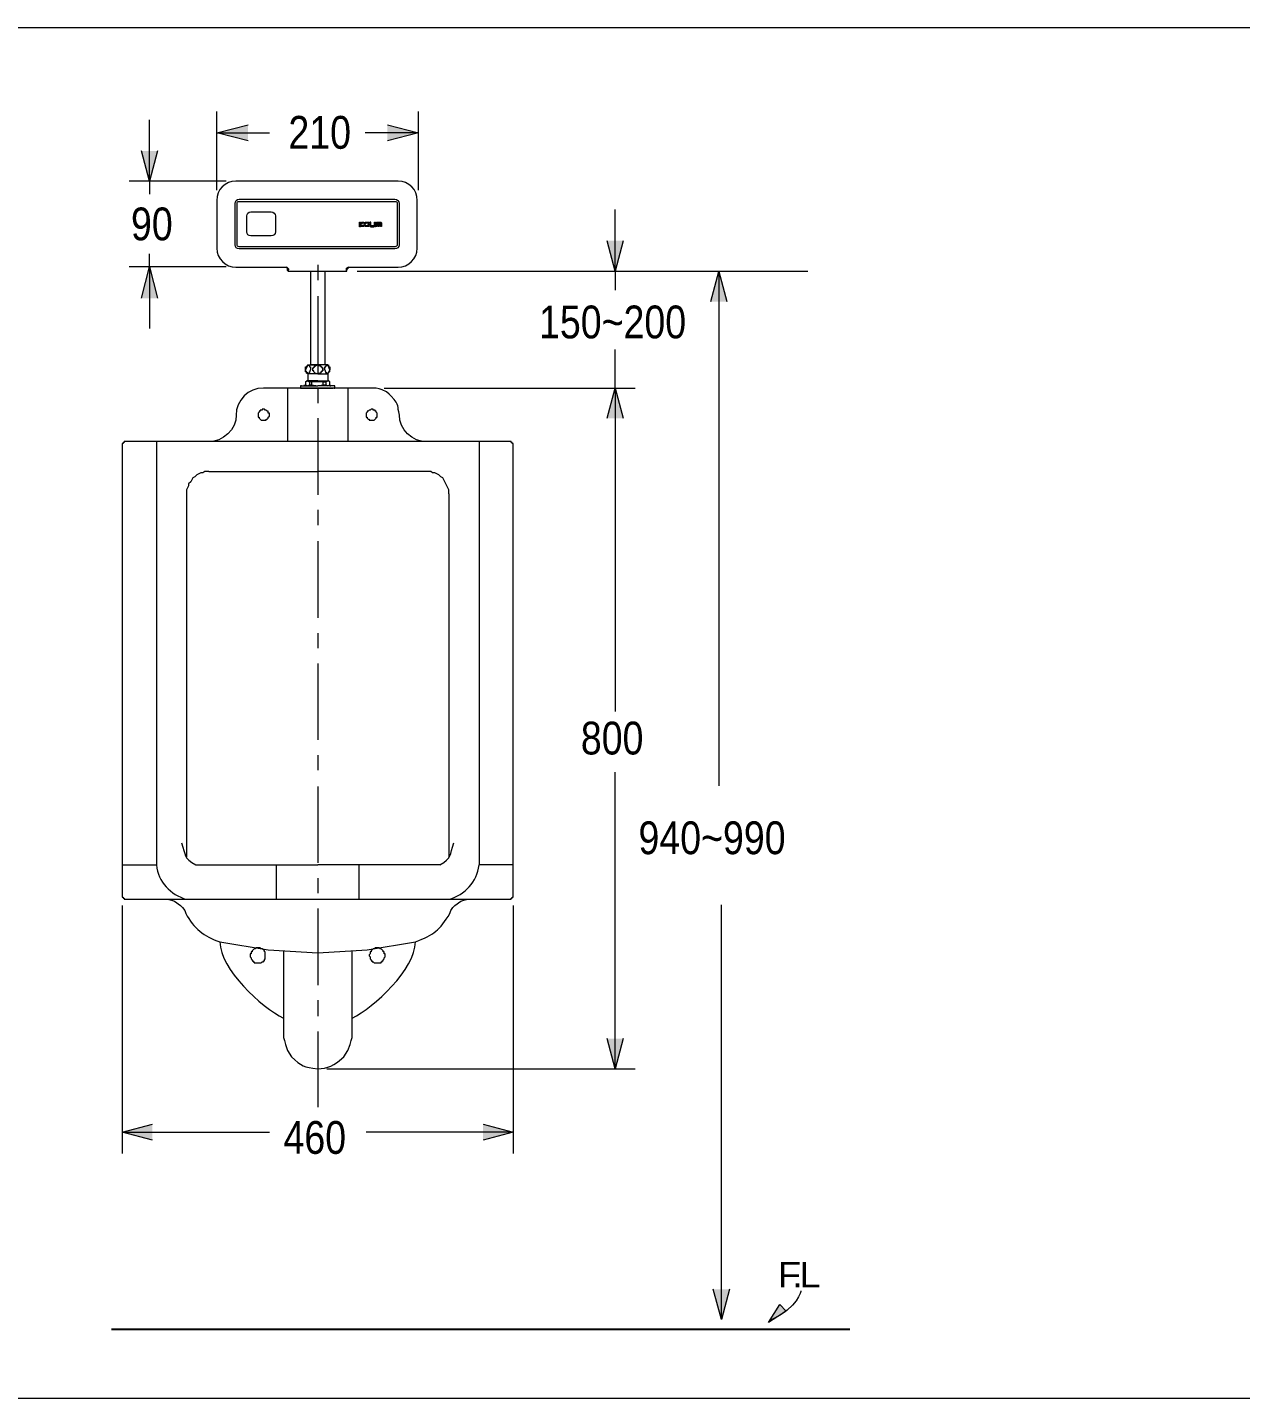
# Model space of a CAD drawing. Header units: millimetres. Extents: x 3440 to 4034, y 651 to 1071.
# Drawn here: x 3640.4 to 3750.7, y 777.8 to 902.4 of the extents above; entities that cross this region are included whole.
import ezdxf

# ---------------------------------------------------------------- set-up
doc = ezdxf.new("R2010")
doc.units = ezdxf.units.MM
doc.header["$LTSCALE"] = 0.1
doc.layers.add('DIM', color=3, linetype='Continuous')
doc.layers.add('Layer 1', color=7, linetype='Continuous')
doc.styles.get("Standard").update_dxf_attribs({"font": 'arial_0.ttf'})

msp = doc.modelspace()

# ---------------------------------------------------------------- hatches: boundary and pattern name
at = {"layer": 'DIM'}
h = msp.add_hatch(color=256, dxfattribs=at)
h.dxf.hatch_style = 2
h.paths.add_polyline_path([(3660.47, 892.07), (3657.63, 892.8), (3660.47, 893.53)])
h = msp.add_hatch(color=256, dxfattribs=at)
h.dxf.hatch_style = 2
h.paths.add_polyline_path([(3673.12, 893.53), (3675.96, 892.8), (3673.12, 892.07)])
h = msp.add_hatch(color=256, dxfattribs=at)
h.dxf.hatch_style = 2
h.paths.add_polyline_path([(3652.22, 891.15), (3651.49, 888.4), (3650.76, 891.15)])
h.paths.add_polyline_path([(3650.76, 877.77), (3651.49, 880.61), (3652.22, 877.77)])
h = msp.add_hatch(color=256, dxfattribs=at)
h.dxf.hatch_style = 2
h.paths.add_polyline_path([(3694.56, 882.99), (3693.83, 880.24), (3693.1, 882.99)])
h = msp.add_hatch(color=256, dxfattribs=at)
h.dxf.hatch_style = 2
h.paths.add_polyline_path([(3702.51, 877.46), (3703.25, 880.21), (3703.98, 877.46)])
h = msp.add_hatch(color=256, dxfattribs=at)
h.dxf.hatch_style = 2
h.paths.add_polyline_path([(3693.1, 866.86), (3693.83, 869.61), (3694.56, 866.86)])
h = msp.add_hatch(color=256, dxfattribs=at)
h.dxf.hatch_style = 2
h.paths.add_polyline_path([(3694.56, 810.5), (3693.83, 807.75), (3693.1, 810.5)])
h = msp.add_hatch(color=256, dxfattribs=at)
h.dxf.hatch_style = 2
h.paths.add_polyline_path([(3651.77, 801.25), (3649.01, 801.98), (3651.77, 802.71)])
h.paths.add_polyline_path([(3681.82, 802.71), (3684.57, 801.98), (3681.82, 801.25)])
h = msp.add_hatch(color=256, dxfattribs=at)
h.dxf.hatch_style = 2
h.paths.add_polyline_path([(3704.21, 787.72), (3703.48, 784.98), (3702.75, 787.72)])
h = msp.add_hatch(color=256, dxfattribs=at)
h.dxf.hatch_style = 2
h.paths.add_polyline_path([(3707.76, 784.7), (3708.8, 786.32), (3709.38, 785.74)])

# ---------------------------------------------------------------- linework, layer by layer
at = {"layer": 'DIM', "lineweight": 9}
for p, q in [((3657.63, 887.58), (3657.63, 894.72)), ((3675.96, 887.58), (3675.96, 894.72)), ((3651.49, 891.15), (3651.49, 893.99)), ((3657.63, 892.8), (3660.47, 893.53)), ((3673.12, 893.53), (3675.96, 892.8)), ((3657.63, 892.8), (3660.47, 892.8)), ((3660.47, 892.07), (3657.63, 892.8)), ((3660.47, 892.8), (3662.4, 892.8)), ((3673.12, 892.8), (3671.1, 892.8)), ((3675.96, 892.8), (3673.12, 892.8)), ((3675.96, 892.8), (3673.12, 892.07)), ((3651.49, 888.4), (3650.76, 891.15)), ((3651.49, 888.4), (3651.49, 891.15)), ((3652.22, 891.15), (3651.49, 888.4)), ((3658.46, 888.4), (3649.66, 888.4)), ((3651.49, 888.4), (3651.49, 887.21)), ((3693.83, 882.99), (3693.83, 885.83)), ((3693.83, 880.24), (3693.1, 882.99)), ((3693.83, 880.24), (3693.83, 882.99)), ((3694.56, 882.99), (3693.83, 880.24)), ((3651.49, 880.61), (3651.49, 881.8)), ((3658.46, 880.61), (3649.66, 880.61)), ((3650.76, 877.77), (3651.49, 880.61)), ((3651.49, 880.61), (3651.49, 877.77)), ((3651.49, 880.61), (3652.22, 877.77)), ((3670.37, 880.24), (3711.35, 880.24)), ((3693.83, 880.24), (3693.83, 878.5)), ((3702.51, 877.46), (3703.25, 880.21)), ((3702.51, 877.46), (3703.25, 880.21)), ((3703.25, 880.21), (3703.25, 877.46)), ((3703.25, 880.21), (3703.98, 877.46)), ((3703.25, 880.21), (3703.25, 877.46)), ((3703.25, 880.21), (3703.98, 877.46)), ((3651.49, 877.77), (3651.49, 875.02)), ((3703.25, 877.46), (3703.25, 833.45)), ((3703.25, 877.46), (3703.25, 874.62)), ((3693.83, 869.61), (3693.83, 873.1)), ((3672.84, 869.61), (3695.66, 869.61)), ((3673.76, 869.61), (3695.66, 869.61)), ((3693.1, 866.86), (3693.83, 869.61)), ((3693.1, 866.86), (3693.83, 869.61)), ((3693.83, 869.61), (3693.83, 866.86)), ((3693.83, 869.61), (3694.56, 866.86)), ((3693.83, 869.61), (3693.83, 866.86)), ((3693.83, 869.61), (3694.56, 866.86)), ((3693.83, 866.86), (3693.83, 840.2)), ((3693.83, 866.86), (3693.83, 864.02)), ((3693.83, 810.5), (3693.83, 834.7)), ((3649.01, 822.6), (3649.01, 800.06)), ((3684.57, 822.6), (3684.57, 800.06)), ((3703.48, 787.72), (3703.48, 822.64)), ((3693.83, 807.75), (3693.1, 810.5)), ((3693.83, 807.75), (3693.83, 810.5)), ((3694.56, 810.5), (3693.83, 807.75)), ((3667.62, 807.75), (3695.66, 807.75)), ((3649.01, 801.98), (3651.77, 802.71)), ((3681.82, 802.71), (3684.57, 801.98)), ((3649.01, 801.98), (3651.77, 801.98)), ((3651.77, 801.25), (3649.01, 801.98)), ((3651.77, 801.98), (3662.4, 801.98)), ((3681.82, 801.98), (3671.19, 801.98)), ((3684.57, 801.98), (3681.82, 801.98)), ((3684.57, 801.98), (3681.82, 801.25)), ((3703.48, 784.98), (3702.75, 787.72)), ((3703.48, 784.98), (3703.48, 787.72)), ((3704.21, 787.72), (3703.48, 784.98))]:
    msp.add_line(p, q, dxfattribs=at)
at = {"layer": 'DIM', "lineweight": 0}
for p, q in [((3707.76, 784.7), (3708.8, 786.32)), ((3708.8, 786.32), (3709.38, 785.74))]:
    msp.add_line(p, q, dxfattribs=at)
at = {"layer": 'DIM', "lineweight": 13}
msp.add_open_spline([(3710.71, 787.58), (3710.71, 787.58), (3710.47, 786.04), (3708, 784.93)], degree=3, dxfattribs=at)
at = {"layer": 'Layer 1', "lineweight": 9}
for p, q in [((3664.14, 880.43), (3663.95, 880.61)), ((3664.14, 880.43), (3664.14, 880.34)), ((3664.14, 880.24), (3664.14, 880.34)), ((3666.15, 880.24), (3667.44, 880.24)), ((3666.15, 880.24), (3666.15, 871.72)), ((3667.44, 880.24), (3667.44, 871.72)), ((3669.36, 880.24), (3669.45, 880.24)), ((3669.54, 880.43), (3669.45, 880.43)), ((3669.45, 880.43), (3669.45, 880.34)), ((3669.45, 880.24), (3669.45, 880.34)), ((3669.63, 880.61), (3669.54, 880.52)), ((3669.54, 880.52), (3669.54, 880.43)), ((3665.88, 871.72), (3665.69, 871.26)), ((3665.69, 871.45), (3665.69, 871.54)), ((3665.69, 871.54), (3665.79, 871.54)), ((3665.69, 871.45), (3665.69, 871.54)), ((3665.69, 871.26), (3665.69, 871.45)), ((3665.79, 870.9), (3665.69, 871.26)), ((3665.69, 871.17), (3665.69, 871.26)), ((3665.69, 871.08), (3665.69, 871.17)), ((3665.79, 871.08), (3665.69, 871.08)), ((3665.79, 871.54), (3665.79, 871.63)), ((3665.79, 871.63), (3665.88, 871.63)), ((3665.79, 870.99), (3665.79, 871.08)), ((3665.88, 870.99), (3665.79, 870.99)), ((3665.88, 871.72), (3666.79, 871.72)), ((3665.88, 871.63), (3665.88, 871.72)), ((3665.88, 871.72), (3665.97, 871.72)), ((3665.88, 870.9), (3665.88, 870.99)), ((3665.97, 871.72), (3665.97, 871.63)), ((3666.06, 871.63), (3665.97, 871.63)), ((3665.97, 870.99), (3666.06, 870.99)), ((3665.97, 870.99), (3665.97, 870.9)), ((3666.06, 871.63), (3666.06, 871.72)), ((3666.06, 871.63), (3666.06, 871.54)), ((3666.06, 871.54), (3666.15, 871.54)), ((3666.06, 870.99), (3666.15, 871.26)), ((3666.06, 870.99), (3666.06, 871.08)), ((3667.44, 871.72), (3666.15, 871.72)), ((3666.15, 871.54), (3666.15, 871.45)), ((3666.15, 871.45), (3666.15, 871.26)), ((3666.34, 871.26), (3666.34, 871.45)), ((3666.34, 871.45), (3666.43, 871.45)), ((3666.34, 871.26), (3666.34, 871.35)), ((3666.34, 871.17), (3666.34, 871.26)), ((3666.43, 871.17), (3666.34, 871.17)), ((3666.43, 871.45), (3666.43, 871.54)), ((3666.43, 871.54), (3666.52, 871.54)), ((3666.43, 871.08), (3666.43, 871.17)), ((3666.52, 870.99), (3666.43, 871.08)), ((3666.52, 871.54), (3666.52, 871.63)), ((3666.52, 871.63), (3666.61, 871.63)), ((3666.52, 870.99), (3666.79, 870.9)), ((3666.61, 871.63), (3666.61, 871.72)), ((3666.79, 871.72), (3666.61, 871.63)), ((3667.71, 871.72), (3666.79, 871.72)), ((3666.79, 871.72), (3666.89, 871.63)), ((3667.07, 870.99), (3666.79, 870.9)), ((3666.98, 871.63), (3666.89, 871.63)), ((3666.98, 871.63), (3667.07, 871.63)), ((3667.07, 871.63), (3667.07, 871.54)), ((3667.07, 871.54), (3667.16, 871.54)), ((3667.16, 871.08), (3667.07, 871.08)), ((3667.07, 871.08), (3667.07, 870.99)), ((3667.16, 871.54), (3667.16, 871.45)), ((3667.16, 871.45), (3667.25, 871.45)), ((3667.25, 871.17), (3667.16, 871.17)), ((3667.16, 871.17), (3667.16, 871.08)), ((3667.25, 871.45), (3667.25, 871.26)), ((3667.25, 871.26), (3667.25, 871.35)), ((3667.25, 871.26), (3667.25, 871.17)), ((3667.44, 871.45), (3667.44, 871.54)), ((3667.44, 871.54), (3667.53, 871.54)), ((3667.44, 871.45), (3667.44, 871.54)), ((3667.44, 871.26), (3667.44, 871.45)), ((3667.44, 871.26), (3667.53, 870.99)), ((3667.53, 871.54), (3667.53, 871.63)), ((3667.62, 871.63), (3667.53, 871.63)), ((3667.62, 870.99), (3667.53, 870.99)), ((3667.62, 871.63), (3667.62, 871.72)), ((3667.62, 871.72), (3667.71, 871.72)), ((3667.62, 870.9), (3667.62, 870.99)), ((3667.89, 871.26), (3667.71, 871.72)), ((3667.71, 871.72), (3667.71, 871.63)), ((3667.8, 871.63), (3667.71, 871.63)), ((3667.71, 870.9), (3667.89, 871.26)), ((3667.8, 870.99), (3667.71, 870.99)), ((3667.71, 870.99), (3667.71, 870.9)), ((3667.8, 871.63), (3667.8, 871.72)), ((3667.8, 871.54), (3667.8, 871.63)), ((3667.8, 871.54), (3667.89, 871.54)), ((3667.8, 870.99), (3667.8, 871.08)), ((3667.89, 871.08), (3667.8, 871.08)), ((3667.89, 871.45), (3667.89, 871.54)), ((3667.89, 871.54), (3667.89, 871.26)), ((3667.89, 871.17), (3667.89, 871.26)), ((3667.89, 871.08), (3667.89, 871.26)), ((3665.33, 869.8), (3665.24, 869.8)), ((3665.24, 869.8), (3665.24, 869.7)), ((3665.24, 869.7), (3665.24, 869.61)), ((3665.33, 869.8), (3665.6, 869.8)), ((3665.6, 869.8), (3665.6, 869.89)), ((3665.6, 869.8), (3666.79, 869.8)), ((3665.6, 869.8), (3665.69, 869.8)), ((3665.69, 870.16), (3665.79, 870.26)), ((3665.69, 870.16), (3665.69, 869.89)), ((3665.69, 869.89), (3665.88, 869.8)), ((3665.69, 869.8), (3665.69, 869.89)), ((3666.79, 870.26), (3665.79, 870.26)), ((3665.79, 870.26), (3666.06, 870.16)), ((3666.15, 870.9), (3665.88, 870.9)), ((3665.88, 870.9), (3665.88, 870.26)), ((3665.97, 870.9), (3665.88, 870.9)), ((3665.88, 869.8), (3666.06, 869.89)), ((3666.79, 870.16), (3666.06, 870.16)), ((3666.06, 870.16), (3666.06, 869.98)), ((3666.06, 869.98), (3666.06, 869.89)), ((3666.06, 869.89), (3666.24, 869.89)), ((3666.79, 870.9), (3666.15, 870.9)), ((3666.24, 870.16), (3666.24, 869.98)), ((3666.24, 869.98), (3666.24, 869.89)), ((3666.24, 869.89), (3666.79, 869.8)), ((3666.79, 870.9), (3667.44, 870.9)), ((3666.79, 870.26), (3667.8, 870.26)), ((3667.25, 870.16), (3666.79, 870.16)), ((3666.79, 869.8), (3667.25, 869.89)), ((3667.99, 869.8), (3666.79, 869.8)), ((3667.25, 870.16), (3667.25, 869.98)), ((3667.25, 870.16), (3667.53, 870.16)), ((3667.25, 869.98), (3667.25, 869.89)), ((3667.25, 869.89), (3667.53, 869.89)), ((3667.44, 870.9), (3667.71, 870.9)), ((3667.8, 870.26), (3667.53, 870.16)), ((3667.53, 870.16), (3667.53, 869.98)), ((3667.53, 869.98), (3667.53, 869.89)), ((3667.53, 869.89), (3667.71, 869.8)), ((3667.71, 870.9), (3667.62, 870.9)), ((3667.71, 870.9), (3667.71, 870.26)), ((3667.71, 869.8), (3667.89, 869.89)), ((3667.89, 870.16), (3667.8, 870.26)), ((3667.89, 869.89), (3667.89, 870.16)), ((3667.89, 869.89), (3667.89, 869.8)), ((3667.89, 869.8), (3667.99, 869.8)), ((3668.26, 869.8), (3667.99, 869.8)), ((3668.35, 869.8), (3668.26, 869.8)), ((3668.35, 869.61), (3668.35, 869.8)), ((3664.05, 869.61), (3664.05, 864.76)), ((3665.24, 869.61), (3665.33, 869.61)), ((3665.33, 869.61), (3666.79, 869.61)), ((3665.42, 869.61), (3668.17, 869.61)), ((3668.26, 869.61), (3666.79, 869.61)), ((3668.26, 869.61), (3668.35, 869.61)), ((3669.54, 869.61), (3669.54, 864.76)), ((3661.48, 867.41), (3661.39, 867.32)), ((3661.39, 867.32), (3661.39, 866.96)), ((3661.57, 867.51), (3661.48, 867.51)), ((3661.48, 867.51), (3661.48, 867.41)), ((3661.75, 867.6), (3661.57, 867.6)), ((3661.57, 867.6), (3661.57, 867.51)), ((3661.94, 867.69), (3661.75, 867.69)), ((3661.75, 867.69), (3661.75, 867.6)), ((3662.03, 867.6), (3661.94, 867.69)), ((3662.12, 867.6), (3662.03, 867.6)), ((3662.21, 867.51), (3662.12, 867.6)), ((3662.3, 867.51), (3662.21, 867.51)), ((3662.3, 867.32), (3662.3, 867.51)), ((3662.4, 867.32), (3662.3, 867.32)), ((3662.4, 867.14), (3662.4, 867.32)), ((3671.28, 867.41), (3671.19, 867.32)), ((3671.19, 867.32), (3671.19, 866.96)), ((3671.38, 867.51), (3671.28, 867.51)), ((3671.28, 867.51), (3671.28, 867.41)), ((3671.47, 867.6), (3671.38, 867.51)), ((3671.56, 867.6), (3671.47, 867.6)), ((3671.65, 867.69), (3671.56, 867.6)), ((3671.83, 867.69), (3671.65, 867.69)), ((3671.83, 867.6), (3671.83, 867.69)), ((3672.02, 867.6), (3671.83, 867.6)), ((3672.02, 867.51), (3672.02, 867.6)), ((3672.11, 867.51), (3672.02, 867.51)), ((3672.11, 867.41), (3672.11, 867.51)), ((3672.2, 867.32), (3672.11, 867.41)), ((3672.2, 867.14), (3672.2, 867.32)), ((3661.39, 866.96), (3661.48, 866.96)), ((3661.48, 866.96), (3661.48, 866.86)), ((3661.48, 866.86), (3661.66, 866.68)), ((3661.66, 866.68), (3662.12, 866.68)), ((3662.12, 866.68), (3662.12, 866.77)), ((3662.12, 866.77), (3662.21, 866.77)), ((3662.21, 866.77), (3662.3, 866.86)), ((3662.3, 866.96), (3662.4, 867.05)), ((3662.3, 866.86), (3662.3, 866.96)), ((3662.4, 867.05), (3662.4, 867.14)), ((3671.19, 866.96), (3671.28, 866.96)), ((3671.28, 866.96), (3671.28, 866.86)), ((3671.28, 866.86), (3671.38, 866.77)), ((3671.38, 866.77), (3671.47, 866.77)), ((3671.47, 866.77), (3671.47, 866.68)), ((3671.47, 866.68), (3671.93, 866.68)), ((3671.93, 866.68), (3672.11, 866.86)), ((3672.11, 866.86), (3672.11, 866.96)), ((3672.11, 866.96), (3672.2, 866.96)), ((3672.2, 866.96), (3672.2, 867.14)), ((3649.38, 864.76), (3649.2, 864.76)), ((3649.2, 864.76), (3649.2, 864.66)), ((3666.79, 864.76), (3649.38, 864.76)), ((3652.13, 864.76), (3652.13, 826.27)), ((3684.21, 864.76), (3666.79, 864.76)), ((3681.46, 864.76), (3681.46, 826.27)), ((3684.39, 864.76), (3684.21, 864.76)), ((3684.39, 864.66), (3684.39, 864.76)), ((3649.11, 864.57), (3649.01, 864.57)), ((3649.01, 864.57), (3649.01, 864.39)), ((3649.01, 864.39), (3649.01, 823.52)), ((3649.2, 864.66), (3649.11, 864.66)), ((3649.11, 864.66), (3649.11, 864.57)), ((3684.48, 864.66), (3684.39, 864.66)), ((3684.48, 864.57), (3684.48, 864.66)), ((3684.57, 864.57), (3684.48, 864.57)), ((3684.57, 864.39), (3684.57, 864.57)), ((3684.57, 823.52), (3684.57, 864.39)), ((3655.25, 861.09), (3655.06, 860.91)), ((3655.43, 861.46), (3655.25, 861.09)), ((3655.61, 861.55), (3655.43, 861.46)), ((3655.8, 861.73), (3655.61, 861.55)), ((3656.16, 861.91), (3655.8, 861.73)), ((3656.35, 861.91), (3656.16, 861.91)), ((3656.53, 862.01), (3656.35, 861.91)), ((3656.9, 862.01), (3656.53, 862.01)), ((3656.9, 862.01), (3666.79, 862.01)), ((3676.69, 862.01), (3666.79, 862.01)), ((3677.06, 862.01), (3676.69, 862.01)), ((3677.24, 861.91), (3677.06, 862.01)), ((3677.43, 861.91), (3677.24, 861.91)), ((3677.61, 861.82), (3677.43, 861.91)), ((3677.79, 861.73), (3677.61, 861.82)), ((3677.97, 861.55), (3677.79, 861.73)), ((3678.16, 861.46), (3677.97, 861.55)), ((3678.71, 860.36), (3678.16, 861.46)), ((3655.06, 860.72), (3654.88, 860.36)), ((3654.88, 860.36), (3654.88, 859.99)), ((3654.88, 859.99), (3654.88, 827)), ((3655.06, 860.91), (3655.06, 860.72)), ((3678.71, 859.99), (3678.71, 860.36)), ((3678.71, 859.99), (3678.71, 827)), ((3649.01, 826.27), (3652.13, 826.27)), ((3655.7, 826.27), (3666.79, 826.27)), ((3663.04, 823.15), (3663.04, 826.27)), ((3677.88, 826.27), (3666.79, 826.27)), ((3670.55, 823.15), (3670.55, 826.27)), ((3684.57, 826.27), (3681.46, 826.27)), ((3649.01, 823.52), (3649.01, 823.33)), ((3649.01, 823.33), (3649.11, 823.33)), ((3649.11, 823.33), (3649.11, 823.24)), ((3649.11, 823.24), (3649.2, 823.24)), ((3649.2, 823.24), (3649.2, 823.15)), ((3649.2, 823.15), (3666.79, 823.15)), ((3666.79, 823.15), (3684.39, 823.15)), ((3684.39, 823.15), (3684.39, 823.24)), ((3684.39, 823.24), (3684.48, 823.24)), ((3684.48, 823.24), (3684.48, 823.33)), ((3684.48, 823.33), (3684.57, 823.33)), ((3684.57, 823.33), (3684.57, 823.52)), ((3657.9, 819.3), (3662.3, 818.57)), ((3661.02, 818.66), (3660.93, 818.57)), ((3661.11, 818.66), (3661.02, 818.66)), ((3661.2, 818.75), (3661.11, 818.66)), ((3661.57, 818.75), (3661.2, 818.75)), ((3661.66, 818.66), (3661.57, 818.75)), ((3661.75, 818.66), (3661.66, 818.66)), ((3661.85, 818.57), (3661.75, 818.66)), ((3671.28, 818.57), (3675.68, 819.3)), ((3660.75, 818.2), (3660.65, 818.2)), ((3660.65, 818.2), (3660.65, 817.93)), ((3660.65, 817.93), (3660.75, 817.83)), ((3660.84, 818.38), (3660.75, 818.38)), ((3660.75, 818.38), (3660.75, 818.2)), ((3660.75, 817.83), (3660.75, 817.74)), ((3660.75, 817.74), (3660.84, 817.65)), ((3660.93, 818.57), (3660.84, 818.48)), ((3660.84, 818.48), (3660.84, 818.38)), ((3660.84, 817.65), (3660.84, 817.56)), ((3660.84, 817.56), (3660.93, 817.56)), ((3660.93, 817.56), (3660.93, 817.47)), ((3660.93, 817.47), (3661.02, 817.47)), ((3661.02, 817.47), (3661.02, 817.38)), ((3661.02, 817.38), (3661.66, 817.38)), ((3661.66, 817.38), (3661.75, 817.47)), ((3661.75, 817.47), (3661.85, 817.47)), ((3661.94, 818.48), (3661.85, 818.57)), ((3661.85, 817.47), (3661.85, 817.56)), ((3661.85, 817.56), (3661.94, 817.56)), ((3661.94, 818.38), (3661.94, 818.48)), ((3662.03, 818.38), (3661.94, 818.38)), ((3661.94, 817.65), (3662.03, 817.74)), ((3661.94, 817.56), (3661.94, 817.65)), ((3662.03, 818.02), (3662.03, 818.38)), ((3662.03, 817.74), (3662.03, 818.02)), ((3662.3, 818.57), (3666.79, 818.29)), ((3666.79, 818.29), (3671.28, 818.57))]:
    msp.add_line(p, q, dxfattribs=at)
at = {"layer": 'Layer 1', "color": 1, "lineweight": 9}
for p, q in [((3666.79, 880.79), (3666.79, 879.42)), ((3666.79, 877.95), (3666.79, 870.99)), ((3666.79, 869.61), (3666.79, 868.24)), ((3666.79, 866.86), (3666.79, 859.9)), ((3666.79, 858.53), (3666.79, 857.15)), ((3666.79, 855.68), (3666.79, 848.72)), ((3666.79, 847.34), (3666.79, 845.97)), ((3666.79, 844.59), (3666.79, 837.63)), ((3666.79, 836.26), (3666.79, 834.88)), ((3666.79, 833.41), (3666.79, 826.45)), ((3666.79, 825.07), (3666.79, 823.7)), ((3666.79, 822.32), (3666.79, 815.36)), ((3666.79, 813.99), (3666.79, 812.52)), ((3666.79, 811.14), (3666.79, 804.27))]:
    msp.add_line(p, q, dxfattribs=at)
at = {"layer": 'Layer 1', "lineweight": 0}
msp.add_line((3709.38, 785.74), (3707.76, 784.7), dxfattribs=at)
at = {"layer": 'Layer 1', "lineweight": 25}
for p, q in [((3648.05, 784.1), (3698.56, 784.1)), ((3698.56, 784.1), (3715.16, 784.1))]:
    msp.add_line(p, q, dxfattribs=at)
at = {"layer": 'Layer 1', "lineweight": 0}
for points in [[(3670.68, 884.27), (3670.6, 884.27), (3670.6, 884.68), (3670.68, 884.68), (3670.68, 884.27), (3670.68, 884.27)], [(3672.03, 884.27), (3671.95, 884.27), (3671.95, 884.68), (3672.03, 884.68), (3672.03, 884.27), (3672.03, 884.27)]]:
    msp.add_lwpolyline(points, dxfattribs=at)
at = {"layer": 'Layer 1', "lineweight": 18}
for points in [[(3622.95, 902.37), (3622.95, 902.37), (3853.39, 902.37), (3853.39, 902.37)], [(3853.39, 777.78), (3853.39, 777.78), (3622.95, 777.78), (3622.95, 777.78)]]:
    msp.add_open_spline(points, degree=3, dxfattribs=at)
at = {"layer": 'Layer 1', "lineweight": 15}
for points in [[(3659.35, 888.41), (3658.39, 888.4), (3657.61, 887.63), (3657.62, 886.66)], [(3674.1, 888.41), (3674.1, 888.41), (3659.34, 888.41), (3659.34, 888.41)], [(3659.34, 888.41), (3659.34, 888.41), (3659.35, 888.41), (3659.35, 888.41)], [(3675.84, 886.66), (3675.85, 887.63), (3675.07, 888.4), (3674.1, 888.41)], [(3657.62, 886.66), (3657.62, 886.66), (3657.62, 882.32), (3657.62, 882.32)], [(3675.84, 882.32), (3675.84, 882.32), (3675.84, 886.66), (3675.84, 886.66)], [(3657.62, 882.32), (3657.62, 881.35), (3658.4, 880.59), (3659.35, 880.59)], [(3674.1, 880.59), (3675.06, 880.59), (3675.84, 881.35), (3675.84, 882.32)], [(3659.35, 880.59), (3659.35, 880.59), (3663.86, 880.59), (3663.86, 880.59)], [(3663.86, 880.59), (3663.86, 880.59), (3663.9, 880.59), (3663.9, 880.59)], [(3663.9, 880.59), (3663.9, 880.59), (3663.96, 880.55), (3663.96, 880.55)], [(3663.96, 880.55), (3663.96, 880.55), (3664.03, 880.49), (3664.03, 880.49)], [(3664.03, 880.49), (3664.03, 880.49), (3664.03, 880.42), (3664.03, 880.42)], [(3664.03, 880.42), (3664.03, 880.42), (3664.03, 880.33), (3664.03, 880.33)], [(3664.03, 880.33), (3664.03, 880.33), (3664.07, 880.26), (3664.07, 880.26)], [(3664.07, 880.26), (3664.07, 880.26), (3664.12, 880.24), (3664.12, 880.24)], [(3664.12, 880.24), (3664.12, 880.24), (3669.34, 880.24), (3669.34, 880.24)], [(3664.12, 880.24), (3664.12, 880.24), (3669.33, 880.24), (3669.33, 880.24)], [(3669.34, 880.24), (3669.34, 880.24), (3669.39, 880.26), (3669.39, 880.26)], [(3669.39, 880.26), (3669.39, 880.26), (3669.42, 880.33), (3669.42, 880.33)], [(3669.42, 880.49), (3669.42, 880.49), (3669.49, 880.55), (3669.49, 880.55)], [(3669.42, 880.42), (3669.42, 880.42), (3669.42, 880.49), (3669.42, 880.49)], [(3669.42, 880.33), (3669.42, 880.33), (3669.42, 880.42), (3669.42, 880.42)], [(3669.49, 880.55), (3669.49, 880.55), (3669.56, 880.59), (3669.56, 880.59)], [(3669.56, 880.59), (3669.56, 880.59), (3669.59, 880.59), (3669.59, 880.59)], [(3669.59, 880.59), (3669.59, 880.59), (3674.1, 880.59), (3674.1, 880.59)]]:
    msp.add_open_spline(points, degree=3, dxfattribs=at)
at = {"layer": 'Layer 1', "lineweight": 9}
for points in [[(3659.28, 886.39), (3659.28, 886.6), (3659.45, 886.77), (3659.66, 886.77)], [(3659.28, 882.63), (3659.28, 882.63), (3659.28, 886.39), (3659.28, 886.39)], [(3659.46, 886.38), (3659.46, 886.48), (3659.54, 886.57), (3659.65, 886.57)], [(3659.46, 882.63), (3659.46, 882.63), (3659.46, 886.38), (3659.46, 886.38)], [(3659.65, 886.57), (3659.65, 886.57), (3673.83, 886.57), (3673.83, 886.57)], [(3659.66, 886.77), (3659.66, 886.77), (3673.81, 886.77), (3673.81, 886.77)], [(3673.81, 886.77), (3674.02, 886.77), (3674.19, 886.6), (3674.19, 886.39)], [(3673.83, 886.57), (3673.93, 886.57), (3674.02, 886.48), (3674.02, 886.38)], [(3674.02, 886.38), (3674.02, 886.38), (3674.02, 882.63), (3674.02, 882.63)], [(3674.19, 886.39), (3674.19, 886.39), (3674.19, 882.63), (3674.19, 882.63)], [(3659.66, 882.25), (3659.45, 882.25), (3659.28, 882.42), (3659.28, 882.63)], [(3659.65, 882.44), (3659.54, 882.44), (3659.46, 882.53), (3659.46, 882.63)], [(3673.83, 882.44), (3673.83, 882.44), (3659.65, 882.44), (3659.65, 882.44)], [(3673.81, 882.25), (3673.81, 882.25), (3659.66, 882.25), (3659.66, 882.25)], [(3674.19, 882.63), (3674.19, 882.42), (3674.02, 882.25), (3673.81, 882.25)], [(3674.02, 882.63), (3674.02, 882.53), (3673.93, 882.44), (3673.83, 882.44)], [(3661.85, 869.61), (3660.53, 869.64), (3659.36, 868.48), (3659.37, 867.14)], [(3666.79, 869.61), (3666.79, 869.61), (3661.85, 869.61), (3661.85, 869.61)], [(3671.74, 869.61), (3671.74, 869.61), (3666.79, 869.61), (3666.79, 869.61)], [(3672.11, 869.61), (3672.11, 869.61), (3671.74, 869.61), (3671.74, 869.61)], [(3672.39, 869.52), (3672.39, 869.52), (3672.11, 869.61), (3672.11, 869.61)], [(3672.66, 869.43), (3672.66, 869.43), (3672.39, 869.52), (3672.39, 869.52)], [(3673.03, 869.25), (3673.03, 869.25), (3672.66, 869.43), (3672.66, 869.43)], [(3673.3, 869.06), (3673.3, 869.06), (3673.03, 869.25), (3673.03, 869.25)], [(3673.48, 868.88), (3673.48, 868.88), (3673.3, 869.06), (3673.3, 869.06)], [(3674.22, 867.14), (3673.97, 868.03), (3674.33, 867.93), (3673.48, 868.88)], [(3659.37, 867.14), (3659.46, 865.91), (3658.12, 864.65), (3656.9, 864.76)], [(3676.69, 864.76), (3675.47, 864.65), (3674.13, 865.91), (3674.22, 867.14)], [(3654.42, 828.28), (3654.82, 827.13), (3654.57, 826.94), (3655.7, 826.27)], [(3677.88, 826.27), (3679.01, 826.94), (3678.77, 827.13), (3679.17, 828.28)], [(3652.13, 826.27), (3652.3, 824.71), (3653.4, 823.57), (3654.88, 823.15)], [(3678.71, 823.15), (3680.19, 823.57), (3681.28, 824.71), (3681.46, 826.27)], [(3652.86, 823.15), (3652.86, 823.15), (3653.14, 823.15), (3653.14, 823.15)], [(3653.14, 823.15), (3653.14, 823.15), (3653.51, 823.06), (3653.51, 823.06)], [(3653.51, 823.06), (3653.51, 823.06), (3653.78, 822.97), (3653.78, 822.97)], [(3653.78, 822.97), (3653.78, 822.97), (3654.33, 822.6), (3654.33, 822.6)], [(3654.33, 822.6), (3654.33, 822.6), (3654.51, 822.42), (3654.51, 822.42)], [(3654.51, 822.42), (3654.51, 822.42), (3654.7, 822.14), (3654.7, 822.14)], [(3678.89, 822.14), (3678.89, 822.14), (3679.08, 822.42), (3679.08, 822.42)], [(3679.08, 822.42), (3679.08, 822.42), (3679.26, 822.6), (3679.26, 822.6)], [(3679.26, 822.6), (3679.26, 822.6), (3679.81, 822.97), (3679.81, 822.97)], [(3679.81, 822.97), (3679.81, 822.97), (3680.08, 823.06), (3680.08, 823.06)], [(3680.08, 823.06), (3680.08, 823.06), (3680.45, 823.15), (3680.45, 823.15)], [(3680.45, 823.15), (3680.45, 823.15), (3680.72, 823.15), (3680.72, 823.15)], [(3654.7, 822.14), (3654.7, 822.14), (3654.79, 821.87), (3654.79, 821.87)], [(3654.79, 821.87), (3655.53, 820.53), (3656.43, 819.74), (3657.9, 819.3)], [(3675.68, 819.3), (3677.32, 819.91), (3677.9, 820.35), (3678.8, 821.87)], [(3678.8, 821.87), (3678.8, 821.87), (3678.89, 822.14), (3678.89, 822.14)], [(3657.9, 819.3), (3657.93, 816.75), (3661.67, 813.35), (3663.68, 812.34)], [(3669.91, 812.34), (3671.91, 813.35), (3675.66, 816.75), (3675.68, 819.3)], [(3671.83, 818.66), (3671.83, 818.66), (3671.65, 818.48), (3671.65, 818.48)], [(3671.93, 818.66), (3671.93, 818.66), (3671.83, 818.66), (3671.83, 818.66)], [(3672.02, 818.75), (3672.02, 818.75), (3671.93, 818.66), (3671.93, 818.66)], [(3672.39, 818.75), (3672.39, 818.75), (3672.02, 818.75), (3672.02, 818.75)], [(3672.48, 818.66), (3672.48, 818.66), (3672.39, 818.75), (3672.39, 818.75)], [(3672.57, 818.66), (3672.57, 818.66), (3672.48, 818.66), (3672.48, 818.66)], [(3672.66, 818.57), (3672.66, 818.57), (3672.57, 818.66), (3672.57, 818.66)], [(3663.68, 818.48), (3663.68, 818.48), (3663.68, 810.6), (3663.68, 810.6)], [(3669.91, 810.6), (3669.91, 810.6), (3669.91, 818.48), (3669.91, 818.48)], [(3671.56, 818.2), (3671.56, 818.2), (3671.47, 818.11), (3671.47, 818.11)], [(3671.47, 818.11), (3671.47, 818.11), (3671.47, 818.02), (3671.47, 818.02)], [(3671.47, 818.02), (3671.47, 818.02), (3671.56, 817.93), (3671.56, 817.93)], [(3671.65, 818.38), (3671.65, 818.38), (3671.56, 818.38), (3671.56, 818.38)], [(3671.56, 818.38), (3671.56, 818.38), (3671.56, 818.2), (3671.56, 818.2)], [(3671.56, 817.93), (3671.56, 817.93), (3671.56, 817.74), (3671.56, 817.74)], [(3671.56, 817.74), (3671.56, 817.74), (3671.65, 817.65), (3671.65, 817.65)], [(3671.65, 818.48), (3671.65, 818.48), (3671.65, 818.38), (3671.65, 818.38)], [(3671.65, 817.65), (3671.65, 817.65), (3671.65, 817.56), (3671.65, 817.56)], [(3671.65, 817.56), (3671.65, 817.56), (3671.74, 817.56), (3671.74, 817.56)], [(3671.74, 817.56), (3671.74, 817.56), (3671.74, 817.47), (3671.74, 817.47)], [(3671.74, 817.47), (3671.74, 817.47), (3671.83, 817.47), (3671.83, 817.47)], [(3671.83, 817.47), (3671.83, 817.47), (3671.93, 817.38), (3671.93, 817.38)], [(3671.93, 817.38), (3671.93, 817.38), (3672.11, 817.38), (3672.11, 817.38)], [(3672.11, 817.38), (3672.26, 817.38), (3672.42, 817.38), (3672.57, 817.38)], [(3672.57, 817.38), (3672.57, 817.38), (3672.57, 817.47), (3672.57, 817.47)], [(3672.57, 817.47), (3672.57, 817.47), (3672.66, 817.47), (3672.66, 817.47)], [(3672.75, 818.48), (3672.75, 818.48), (3672.66, 818.57), (3672.66, 818.57)], [(3672.66, 817.47), (3672.66, 817.47), (3672.66, 817.56), (3672.66, 817.56)], [(3672.66, 817.56), (3672.66, 817.56), (3672.75, 817.56), (3672.75, 817.56)], [(3672.75, 818.38), (3672.75, 818.38), (3672.75, 818.48), (3672.75, 818.48)], [(3672.84, 818.38), (3672.84, 818.38), (3672.75, 818.38), (3672.75, 818.38)], [(3672.75, 817.65), (3672.75, 817.65), (3672.84, 817.74), (3672.84, 817.74)], [(3672.75, 817.56), (3672.75, 817.56), (3672.75, 817.65), (3672.75, 817.65)], [(3672.84, 818.2), (3672.84, 818.2), (3672.84, 818.38), (3672.84, 818.38)], [(3672.93, 818.2), (3672.93, 818.2), (3672.84, 818.2), (3672.84, 818.2)], [(3672.84, 817.83), (3672.84, 817.83), (3672.93, 817.93), (3672.93, 817.93)], [(3672.84, 817.74), (3672.84, 817.74), (3672.84, 817.83), (3672.84, 817.83)], [(3672.93, 818.02), (3672.93, 818.02), (3672.93, 818.2), (3672.93, 818.2)], [(3672.93, 817.93), (3672.93, 817.93), (3672.93, 818.02), (3672.93, 818.02)], [(3663.68, 810.6), (3663.68, 810.6), (3663.77, 810.32), (3663.77, 810.32)], [(3663.77, 810.32), (3663.77, 810.32), (3663.86, 809.95), (3663.86, 809.95)], [(3663.86, 809.95), (3663.86, 809.95), (3664.05, 809.4), (3664.05, 809.4)], [(3669.54, 809.4), (3669.54, 809.4), (3669.73, 809.95), (3669.73, 809.95)], [(3669.73, 809.95), (3669.73, 809.95), (3669.82, 810.32), (3669.82, 810.32)], [(3669.82, 810.32), (3669.82, 810.32), (3669.91, 810.6), (3669.91, 810.6)], [(3664.05, 809.4), (3664.05, 809.4), (3664.41, 808.85), (3664.41, 808.85)], [(3664.41, 808.85), (3665.32, 807.99), (3665.5, 807.87), (3666.79, 807.75)], [(3666.79, 807.75), (3667.64, 807.74), (3668.38, 808.12), (3668.99, 808.67)], [(3668.99, 808.67), (3668.99, 808.67), (3669.18, 808.85), (3669.18, 808.85)], [(3669.18, 808.85), (3669.18, 808.85), (3669.54, 809.4), (3669.54, 809.4)]]:
    msp.add_open_spline(points, degree=3, dxfattribs=at)
at = {"layer": 'Layer 1', "lineweight": 0}
for points in [[(3660.34, 885.24), (3660.34, 885.45), (3660.51, 885.62), (3660.72, 885.62)], [(3660.34, 883.81), (3660.34, 883.81), (3660.34, 885.24), (3660.34, 885.24)], [(3660.72, 885.62), (3660.72, 885.62), (3662.57, 885.62), (3662.57, 885.62)], [(3662.57, 885.62), (3662.78, 885.62), (3662.95, 885.45), (3662.95, 885.24)], [(3662.95, 885.24), (3662.95, 885.24), (3662.95, 883.81), (3662.95, 883.81)], [(3660.72, 883.43), (3660.51, 883.43), (3660.34, 883.6), (3660.34, 883.81)], [(3662.57, 883.43), (3662.57, 883.43), (3660.72, 883.43), (3660.72, 883.43)], [(3662.95, 883.81), (3662.95, 883.6), (3662.78, 883.43), (3662.57, 883.43)]]:
    msp.add_open_spline(points, degree=3, dxfattribs=at)
for points, knots in [([(3670.99, 884.37), (3670.99, 884.37), (3670.87, 884.37), (3670.87, 884.37), (3670.81, 884.37), (3670.76, 884.41), (3670.76, 884.48), (3670.76, 884.54), (3670.81, 884.58), (3670.87, 884.58), (3670.87, 884.58), (3670.99, 884.58), (3670.99, 884.58), (3670.99, 884.58), (3670.99, 884.68), (3670.99, 884.68), (3670.99, 884.68), (3670.87, 884.68), (3670.87, 884.68), (3670.76, 884.68), (3670.67, 884.59), (3670.67, 884.48), (3670.67, 884.37), (3670.76, 884.28), (3670.87, 884.28), (3670.87, 884.28), (3670.99, 884.28), (3670.99, 884.28), (3670.99, 884.28), (3670.99, 884.37), (3670.99, 884.37), (3670.99, 884.37), (3670.99, 884.37), (3670.99, 884.37)], [0, 0, 0, 0, 1, 1, 1, 2, 2, 2, 3, 3, 3, 4, 4, 4, 5, 5, 5, 6, 6, 6, 7, 7, 7, 8, 8, 8, 9, 9, 9, 10, 10, 10, 11, 11, 11, 11]), ([(3671.45, 884.37), (3671.45, 884.37), (3671.22, 884.37), (3671.22, 884.37), (3671.16, 884.37), (3671.11, 884.41), (3671.11, 884.48), (3671.11, 884.54), (3671.16, 884.58), (3671.22, 884.58), (3671.22, 884.58), (3671.45, 884.58), (3671.45, 884.58), (3671.45, 884.58), (3671.45, 884.68), (3671.45, 884.68), (3671.45, 884.68), (3671.22, 884.68), (3671.22, 884.68), (3671.11, 884.68), (3671.02, 884.59), (3671.02, 884.48), (3671.02, 884.37), (3671.11, 884.28), (3671.22, 884.28), (3671.22, 884.28), (3671.45, 884.28), (3671.45, 884.28), (3671.45, 884.28), (3671.45, 884.37), (3671.45, 884.37), (3671.45, 884.37), (3671.45, 884.37), (3671.45, 884.37)], [0, 0, 0, 0, 1, 1, 1, 2, 2, 2, 3, 3, 3, 4, 4, 4, 5, 5, 5, 6, 6, 6, 7, 7, 7, 8, 8, 8, 9, 9, 9, 10, 10, 10, 11, 11, 11, 11]), ([(3671.61, 884.36), (3671.61, 884.36), (3671.88, 884.36), (3671.88, 884.36), (3671.88, 884.36), (3671.88, 884.27), (3671.88, 884.27), (3671.88, 884.27), (3671.61, 884.27), (3671.61, 884.27), (3671.61, 884.27), (3671.61, 884.27), (3671.61, 884.27), (3671.56, 884.27), (3671.52, 884.31), (3671.52, 884.36), (3671.52, 884.36), (3671.52, 884.36), (3671.52, 884.36), (3671.52, 884.36), (3671.52, 884.68), (3671.52, 884.68), (3671.52, 884.68), (3671.61, 884.68), (3671.61, 884.68), (3671.61, 884.68), (3671.61, 884.36), (3671.61, 884.36), (3671.61, 884.36), (3671.61, 884.36), (3671.61, 884.36), (3671.61, 884.36), (3671.61, 884.36), (3671.61, 884.36)], [0, 0, 0, 0, 1, 1, 1, 2, 2, 2, 3, 3, 3, 4, 4, 4, 5, 5, 5, 6, 6, 6, 7, 7, 7, 8, 8, 8, 9, 9, 9, 10, 10, 10, 11, 11, 11, 11]), ([(3672.58, 884.61), (3672.58, 884.65), (3672.55, 884.68), (3672.52, 884.68), (3672.52, 884.68), (3672.17, 884.68), (3672.17, 884.68), (3672.14, 884.68), (3672.11, 884.65), (3672.11, 884.61), (3672.11, 884.61), (3672.11, 884.28), (3672.11, 884.28), (3672.11, 884.28), (3672.2, 884.28), (3672.2, 884.28), (3672.2, 884.28), (3672.2, 884.57), (3672.2, 884.57), (3672.2, 884.58), (3672.21, 884.59), (3672.22, 884.59), (3672.22, 884.59), (3672.28, 884.59), (3672.28, 884.59), (3672.29, 884.59), (3672.3, 884.58), (3672.3, 884.57), (3672.3, 884.57), (3672.3, 884.28), (3672.3, 884.28), (3672.3, 884.28), (3672.39, 884.28), (3672.39, 884.28), (3672.39, 884.28), (3672.39, 884.57), (3672.39, 884.57), (3672.39, 884.58), (3672.4, 884.59), (3672.41, 884.59), (3672.41, 884.59), (3672.47, 884.59), (3672.47, 884.59), (3672.48, 884.59), (3672.49, 884.58), (3672.49, 884.57), (3672.49, 884.57), (3672.49, 884.28), (3672.49, 884.28), (3672.49, 884.28), (3672.58, 884.28), (3672.58, 884.28), (3672.58, 884.28), (3672.58, 884.61), (3672.58, 884.61), (3672.58, 884.61), (3672.58, 884.61), (3672.58, 884.61)], [0, 0, 0, 0, 1, 1, 1, 2, 2, 2, 3, 3, 3, 4, 4, 4, 5, 5, 5, 6, 6, 6, 7, 7, 7, 8, 8, 8, 9, 9, 9, 10, 10, 10, 11, 11, 11, 12, 12, 12, 13, 13, 13, 14, 14, 14, 15, 15, 15, 16, 16, 16, 17, 17, 17, 18, 18, 18, 19, 19, 19, 19]), ([(3671.45, 884.47), (3671.45, 884.45), (3671.43, 884.43), (3671.4, 884.43), (3671.38, 884.43), (3671.36, 884.45), (3671.36, 884.47), (3671.36, 884.5), (3671.38, 884.52), (3671.4, 884.52), (3671.43, 884.52), (3671.45, 884.5), (3671.45, 884.47), (3671.45, 884.47), (3671.45, 884.47), (3671.45, 884.47)], [0, 0, 0, 0, 1, 1, 1, 2, 2, 2, 3, 3, 3, 4, 4, 4, 5, 5, 5, 5])]:
    msp.add_open_spline(points, degree=3, knots=knots, dxfattribs=at)

# ---------------------------------------------------------------- texts
at = {"layer": 'DIM', "attachment_point": 7}
for s, insert, char_height in [('\\fHelvetica Narrow|b0|i0|c0|p34;\\W1;210', (3664.13, 891.31), 2.9767), ('\\fHelvetica Narrow|b0|i0|c0|p34;\\W1;90', (3649.82, 882.99), 2.9767), ('\\fHelvetica Narrow|b0|i0|c0|p34;\\W1;150~200', (3686.91, 874.08), 2.9767), ('\\fHelvetica Narrow|b0|i0|c0|p34;\\W1;800', (3690.71, 836.27), 2.9767), ('\\fHelvetica Narrow|b0|i0|c0|p34;\\W1;940~990', (3695.95, 827.21), 2.9767), ('\\fHelvetica Narrow|b0|i0|c0|p34;\\W1;460', (3663.68, 799.98), 2.9767), ('\\fHelvetica|b0|i0|c0|p34;\\W1.07238;F', (3708.61, 787.89), 2.3131), ('\\fHelvetica|b0|i0|c0|p34;\\W1.07238;L', (3710.58, 787.89), 2.3131), ('\\fHelvetica|b0|i0|c0|p34;\\W1.07238;.', (3709.93, 787.89), 2.3131)]:
    msp.add_mtext(s, dxfattribs=dict(at, insert=insert, char_height=char_height))

doc.saveas('drawing.dxf')
